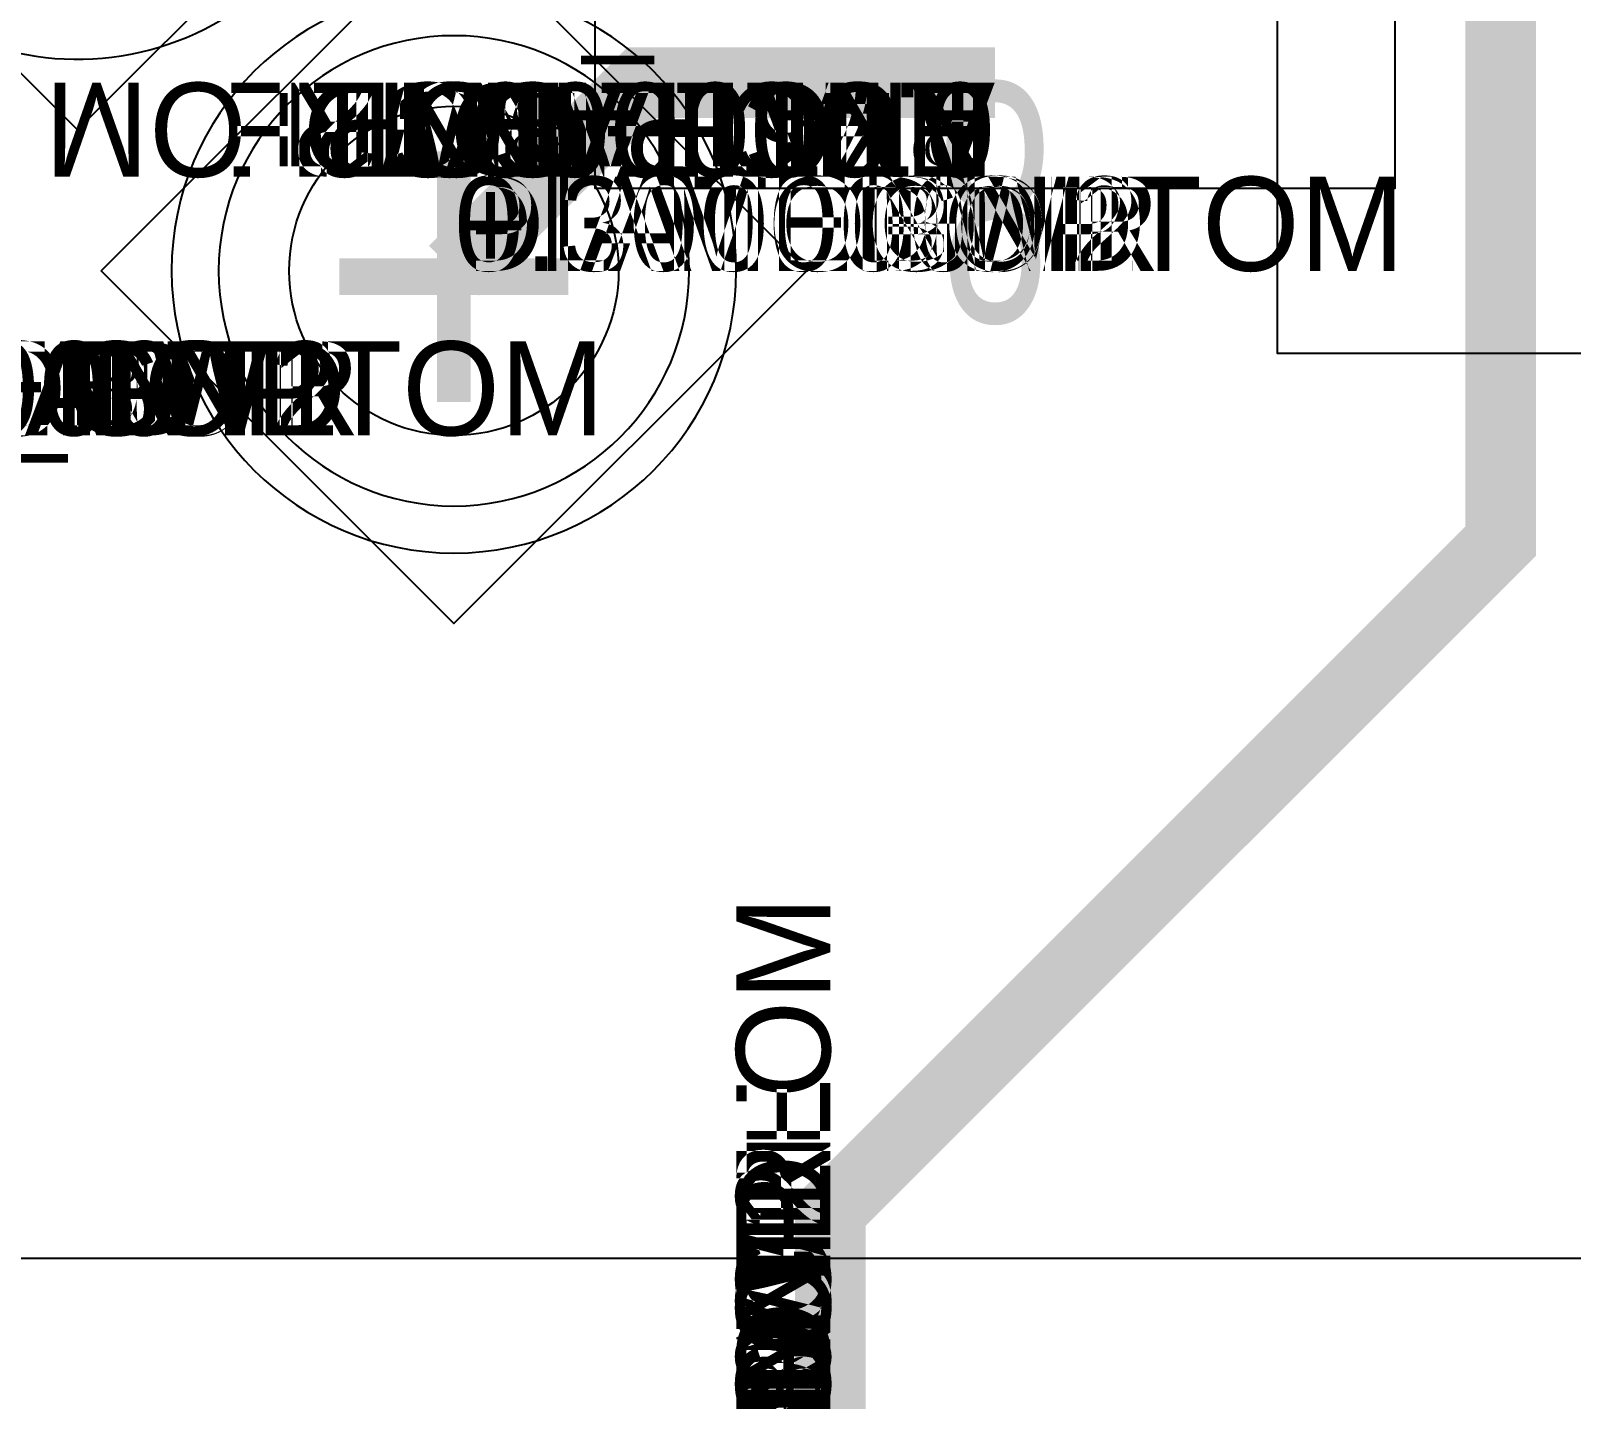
# Model space of a CAD drawing. Extents: x 0 to 323, y 0 to 320.
# Drawn here: x 30.051 to 33.325, y 75.551 to 78.46 of the extents above; entities that cross this region are included whole.
import ezdxf
from ezdxf.enums import TextEntityAlignment as Align

# ---------------------------------------------------------------- set-up
doc = ezdxf.new("R2010")
doc.units = 0
doc.header["$MEASUREMENT"] = 0
doc.layers.get('0').update_dxf_attribs({"linetype": 'CONTINUOUS'})
for name, color, linetype in [('CDN_FIGURES', 7, 'CONTINUOUS'), ('ETCH_BOTTOM', 7, 'CONTINUOUS'), ('ETCH_GND', 3, 'CONTINUOUS'), ('ETCH_INT1', 4, 'CONTINUOUS'), ('ETCH_INT2', 5, 'CONTINUOUS'), ('ETCH_PWR', 6, 'CONTINUOUS'), ('ETCH_TOP', 2, 'CONTINUOUS'), ('MANUFACTURING_NCLEGEND-1-6', 8, 'CONTINUOUS'), ('PACKAGE_GEOMETRY_ASSEMBLY_TOP', 11, 'CONTINUOUS'), ('PACKAGE_GEOMETRY_PIN_NUMBER', 9, 'CONTINUOUS')]:
    doc.layers.add(name, color=color, linetype=linetype)

# ---------------------------------------------------------------- blocks, each defined once
blk = doc.blocks.new('FIGURE_DIAMOND')
at = {"layer": 'CDN_FIGURES'}
blk.add_lwpolyline([(-0.5, 0), (0, 0.5), (0.5, 0), (0, -0.5)], close=True, dxfattribs=at)
blk = doc.blocks.new('PAD_INFO')
for tag in ['SHAPE_TYPE', 'PAD_HEIGHT', 'PAD_LAYER', 'PAD_TYPE', 'PAD_WIDTH']:
    blk.add_attdef(tag, (0, 0), '', height=0.2)
at = {"flags": 2}
blk.add_attdef('CDN_TYPE', (0, 0), '', height=0.2, dxfattribs=at)
blk = doc.blocks.new('DRILL_INFO')
at = {"flags": 2}
blk.add_attdef('CDN_TYPE', (0, 0), '', height=0.2, dxfattribs=at)
for tag in ['FSHAPE', 'FCHAR', 'DRILL_HEIGHT', 'DIAMETER', 'PLATED', 'DRILL_WIDTH']:
    blk.add_attdef(tag, (0, 0), '', height=0.2)
blk = doc.blocks.new('VIA0700X0300')
at = {"layer": 'ETCH_BOTTOM'}
blk.add_circle((0, 0), 0.35, dxfattribs=at)
at = {"layer": 'ETCH_GND'}
blk.add_circle((0, 0), 0.35, dxfattribs=at)
at = {"layer": 'ETCH_INT1'}
blk.add_circle((0, 0), 0.35, dxfattribs=at)
at = {"layer": 'ETCH_INT2'}
blk.add_circle((0, 0), 0.35, dxfattribs=at)
at = {"layer": 'ETCH_PWR'}
blk.add_circle((0, 0), 0.35, dxfattribs=at)
at = {"layer": 'ETCH_TOP'}
blk.add_circle((0, 0), 0.35, dxfattribs=at)
ref = blk.add_blockref('PAD_INFO', (0, 0))
ref.add_attrib('PAD_LAYER', 'ETCH_TOP', (0, 0), dxfattribs={"height": 0.2})
ref.add_attrib('SHAPE_TYPE', 'NULL', (0, 0), dxfattribs={"height": 0.2})
ref.add_attrib('PAD_TYPE', 'ANTIPAD', (0, 0), dxfattribs={"height": 0.2})
ref.add_attrib('PAD_WIDTH', '0.000000', (0, 0), dxfattribs={"height": 0.2})
ref.add_attrib('PAD_HEIGHT', '0.000000', (0, 0), dxfattribs={"height": 0.2})
ref = blk.add_blockref('PAD_INFO', (0, 0))
ref.add_attrib('PAD_LAYER', 'ETCH_GND', (0, 0), dxfattribs={"height": 0.2})
ref.add_attrib('SHAPE_TYPE', 'NULL', (0, 0), dxfattribs={"height": 0.2})
ref.add_attrib('PAD_TYPE', 'ANTIPAD', (0, 0), dxfattribs={"height": 0.2})
ref.add_attrib('PAD_WIDTH', '0.000000', (0, 0), dxfattribs={"height": 0.2})
ref.add_attrib('PAD_HEIGHT', '0.000000', (0, 0), dxfattribs={"height": 0.2})
ref = blk.add_blockref('PAD_INFO', (0, 0))
ref.add_attrib('PAD_LAYER', 'ETCH_INT1', (0, 0), dxfattribs={"height": 0.2})
ref.add_attrib('SHAPE_TYPE', 'NULL', (0, 0), dxfattribs={"height": 0.2})
ref.add_attrib('PAD_TYPE', 'ANTIPAD', (0, 0), dxfattribs={"height": 0.2})
ref.add_attrib('PAD_WIDTH', '0.000000', (0, 0), dxfattribs={"height": 0.2})
ref.add_attrib('PAD_HEIGHT', '0.000000', (0, 0), dxfattribs={"height": 0.2})
ref = blk.add_blockref('PAD_INFO', (0, 0))
ref.add_attrib('PAD_LAYER', 'ETCH_INT2', (0, 0), dxfattribs={"height": 0.2})
ref.add_attrib('SHAPE_TYPE', 'NULL', (0, 0), dxfattribs={"height": 0.2})
ref.add_attrib('PAD_TYPE', 'ANTIPAD', (0, 0), dxfattribs={"height": 0.2})
ref.add_attrib('PAD_WIDTH', '0.000000', (0, 0), dxfattribs={"height": 0.2})
ref.add_attrib('PAD_HEIGHT', '0.000000', (0, 0), dxfattribs={"height": 0.2})
ref = blk.add_blockref('PAD_INFO', (0, 0))
ref.add_attrib('PAD_LAYER', 'ETCH_PWR', (0, 0), dxfattribs={"height": 0.2})
ref.add_attrib('SHAPE_TYPE', 'NULL', (0, 0), dxfattribs={"height": 0.2})
ref.add_attrib('PAD_TYPE', 'ANTIPAD', (0, 0), dxfattribs={"height": 0.2})
ref.add_attrib('PAD_WIDTH', '0.000000', (0, 0), dxfattribs={"height": 0.2})
ref.add_attrib('PAD_HEIGHT', '0.000000', (0, 0), dxfattribs={"height": 0.2})
ref = blk.add_blockref('PAD_INFO', (0, 0))
ref.add_attrib('PAD_LAYER', 'ETCH_BOTTOM', (0, 0), dxfattribs={"height": 0.2})
ref.add_attrib('SHAPE_TYPE', 'NULL', (0, 0), dxfattribs={"height": 0.2})
ref.add_attrib('PAD_TYPE', 'ANTIPAD', (0, 0), dxfattribs={"height": 0.2})
ref.add_attrib('PAD_WIDTH', '0.000000', (0, 0), dxfattribs={"height": 0.2})
ref.add_attrib('PAD_HEIGHT', '0.000000', (0, 0), dxfattribs={"height": 0.2})
ref = blk.add_blockref('PAD_INFO', (0, 0))
ref.add_attrib('PAD_LAYER', 'ETCH_TOP', (0, 0), dxfattribs={"height": 0.2})
ref.add_attrib('SHAPE_TYPE', 'NULL', (0, 0), dxfattribs={"height": 0.2})
ref.add_attrib('PAD_TYPE', 'THERMAL', (0, 0), dxfattribs={"height": 0.2})
ref.add_attrib('PAD_WIDTH', '0.000000', (0, 0), dxfattribs={"height": 0.2})
ref.add_attrib('PAD_HEIGHT', '0.000000', (0, 0), dxfattribs={"height": 0.2})
ref = blk.add_blockref('PAD_INFO', (0, 0))
ref.add_attrib('PAD_LAYER', 'ETCH_GND', (0, 0), dxfattribs={"height": 0.2})
ref.add_attrib('SHAPE_TYPE', 'NULL', (0, 0), dxfattribs={"height": 0.2})
ref.add_attrib('PAD_TYPE', 'THERMAL', (0, 0), dxfattribs={"height": 0.2})
ref.add_attrib('PAD_WIDTH', '0.000000', (0, 0), dxfattribs={"height": 0.2})
ref.add_attrib('PAD_HEIGHT', '0.000000', (0, 0), dxfattribs={"height": 0.2})
ref = blk.add_blockref('PAD_INFO', (0, 0))
ref.add_attrib('PAD_LAYER', 'ETCH_INT1', (0, 0), dxfattribs={"height": 0.2})
ref.add_attrib('SHAPE_TYPE', 'NULL', (0, 0), dxfattribs={"height": 0.2})
ref.add_attrib('PAD_TYPE', 'THERMAL', (0, 0), dxfattribs={"height": 0.2})
ref.add_attrib('PAD_WIDTH', '0.000000', (0, 0), dxfattribs={"height": 0.2})
ref.add_attrib('PAD_HEIGHT', '0.000000', (0, 0), dxfattribs={"height": 0.2})
ref = blk.add_blockref('PAD_INFO', (0, 0))
ref.add_attrib('PAD_LAYER', 'ETCH_INT2', (0, 0), dxfattribs={"height": 0.2})
ref.add_attrib('SHAPE_TYPE', 'NULL', (0, 0), dxfattribs={"height": 0.2})
ref.add_attrib('PAD_TYPE', 'THERMAL', (0, 0), dxfattribs={"height": 0.2})
ref.add_attrib('PAD_WIDTH', '0.000000', (0, 0), dxfattribs={"height": 0.2})
ref.add_attrib('PAD_HEIGHT', '0.000000', (0, 0), dxfattribs={"height": 0.2})
ref = blk.add_blockref('PAD_INFO', (0, 0))
ref.add_attrib('PAD_LAYER', 'ETCH_PWR', (0, 0), dxfattribs={"height": 0.2})
ref.add_attrib('SHAPE_TYPE', 'NULL', (0, 0), dxfattribs={"height": 0.2})
ref.add_attrib('PAD_TYPE', 'THERMAL', (0, 0), dxfattribs={"height": 0.2})
ref.add_attrib('PAD_WIDTH', '0.000000', (0, 0), dxfattribs={"height": 0.2})
ref.add_attrib('PAD_HEIGHT', '0.000000', (0, 0), dxfattribs={"height": 0.2})
ref = blk.add_blockref('PAD_INFO', (0, 0))
ref.add_attrib('PAD_LAYER', 'ETCH_BOTTOM', (0, 0), dxfattribs={"height": 0.2})
ref.add_attrib('SHAPE_TYPE', 'NULL', (0, 0), dxfattribs={"height": 0.2})
ref.add_attrib('PAD_TYPE', 'THERMAL', (0, 0), dxfattribs={"height": 0.2})
ref.add_attrib('PAD_WIDTH', '0.000000', (0, 0), dxfattribs={"height": 0.2})
ref.add_attrib('PAD_HEIGHT', '0.000000', (0, 0), dxfattribs={"height": 0.2})
ref = blk.add_blockref('PAD_INFO', (0, 0))
ref.add_attrib('PAD_LAYER', 'ETCH_TOP', (0, 0), dxfattribs={"height": 0.2})
ref.add_attrib('SHAPE_TYPE', 'CIRCLE', (0, 0), dxfattribs={"height": 0.2})
ref.add_attrib('PAD_TYPE', 'REGULAR', (0, 0), dxfattribs={"height": 0.2})
ref.add_attrib('PAD_WIDTH', '0.700000', (0, 0), dxfattribs={"height": 0.2})
ref.add_attrib('PAD_HEIGHT', '0.700000', (0, 0), dxfattribs={"height": 0.2})
ref = blk.add_blockref('PAD_INFO', (0, 0))
ref.add_attrib('PAD_LAYER', 'ETCH_GND', (0, 0), dxfattribs={"height": 0.2})
ref.add_attrib('SHAPE_TYPE', 'CIRCLE', (0, 0), dxfattribs={"height": 0.2})
ref.add_attrib('PAD_TYPE', 'REGULAR', (0, 0), dxfattribs={"height": 0.2})
ref.add_attrib('PAD_WIDTH', '0.700000', (0, 0), dxfattribs={"height": 0.2})
ref.add_attrib('PAD_HEIGHT', '0.700000', (0, 0), dxfattribs={"height": 0.2})
ref = blk.add_blockref('PAD_INFO', (0, 0))
ref.add_attrib('PAD_LAYER', 'ETCH_INT1', (0, 0), dxfattribs={"height": 0.2})
ref.add_attrib('SHAPE_TYPE', 'CIRCLE', (0, 0), dxfattribs={"height": 0.2})
ref.add_attrib('PAD_TYPE', 'REGULAR', (0, 0), dxfattribs={"height": 0.2})
ref.add_attrib('PAD_WIDTH', '0.700000', (0, 0), dxfattribs={"height": 0.2})
ref.add_attrib('PAD_HEIGHT', '0.700000', (0, 0), dxfattribs={"height": 0.2})
ref = blk.add_blockref('PAD_INFO', (0, 0))
ref.add_attrib('PAD_LAYER', 'ETCH_INT2', (0, 0), dxfattribs={"height": 0.2})
ref.add_attrib('SHAPE_TYPE', 'CIRCLE', (0, 0), dxfattribs={"height": 0.2})
ref.add_attrib('PAD_TYPE', 'REGULAR', (0, 0), dxfattribs={"height": 0.2})
ref.add_attrib('PAD_WIDTH', '0.700000', (0, 0), dxfattribs={"height": 0.2})
ref.add_attrib('PAD_HEIGHT', '0.700000', (0, 0), dxfattribs={"height": 0.2})
ref = blk.add_blockref('PAD_INFO', (0, 0))
ref.add_attrib('PAD_LAYER', 'ETCH_PWR', (0, 0), dxfattribs={"height": 0.2})
ref.add_attrib('SHAPE_TYPE', 'CIRCLE', (0, 0), dxfattribs={"height": 0.2})
ref.add_attrib('PAD_TYPE', 'REGULAR', (0, 0), dxfattribs={"height": 0.2})
ref.add_attrib('PAD_WIDTH', '0.700000', (0, 0), dxfattribs={"height": 0.2})
ref.add_attrib('PAD_HEIGHT', '0.700000', (0, 0), dxfattribs={"height": 0.2})
ref = blk.add_blockref('PAD_INFO', (0, 0))
ref.add_attrib('PAD_LAYER', 'ETCH_BOTTOM', (0, 0), dxfattribs={"height": 0.2})
ref.add_attrib('SHAPE_TYPE', 'CIRCLE', (0, 0), dxfattribs={"height": 0.2})
ref.add_attrib('PAD_TYPE', 'REGULAR', (0, 0), dxfattribs={"height": 0.2})
ref.add_attrib('PAD_WIDTH', '0.700000', (0, 0), dxfattribs={"height": 0.2})
ref.add_attrib('PAD_HEIGHT', '0.700000', (0, 0), dxfattribs={"height": 0.2})
ref = blk.add_blockref('DRILL_INFO', (0, 0))
ref.add_attrib('DIAMETER', '0.300000', (0, 0), dxfattribs={"height": 0.2})
ref.add_attrib('PLATED', 'PLATED', (0, 0), dxfattribs={"height": 0.2})
ref.add_attrib('FSHAPE', 'DIAMOND', (0, 0), dxfattribs={"height": 0.2})
ref.add_attrib('FCHAR', '+', (0, 0), dxfattribs={"height": 0.2})
ref.add_attrib('DRILL_WIDTH', '1.500000', (0, 0), dxfattribs={"height": 0.2})
ref.add_attrib('DRILL_HEIGHT', '1.500000', (0, 0), dxfattribs={"height": 0.2})
for tag in ['CDN_TYPE', 'PIN']:
    blk.add_attdef(tag, (0, 0), '', height=0.2)
at = {"flags": 2}
for tag in ['PSTKNAME', 'BBV']:
    blk.add_attdef(tag, (0, 0), '', height=0.2, dxfattribs=at)
blk = doc.blocks.new('RC1000X1500TS')
ref = blk.add_blockref('PAD_INFO', (0, 0))
ref.add_attrib('PAD_LAYER', 'ETCH_TOP', (0, 0), dxfattribs={"height": 0.2})
ref.add_attrib('SHAPE_TYPE', 'NULL', (0, 0), dxfattribs={"height": 0.2})
ref.add_attrib('PAD_TYPE', 'ANTIPAD', (0, 0), dxfattribs={"height": 0.2})
ref.add_attrib('PAD_WIDTH', '0.000000', (0, 0), dxfattribs={"height": 0.2})
ref.add_attrib('PAD_HEIGHT', '0.000000', (0, 0), dxfattribs={"height": 0.2})
ref = blk.add_blockref('PAD_INFO', (0, 0))
ref.add_attrib('PAD_LAYER', 'ETCH_GND', (0, 0), dxfattribs={"height": 0.2})
ref.add_attrib('SHAPE_TYPE', 'NULL', (0, 0), dxfattribs={"height": 0.2})
ref.add_attrib('PAD_TYPE', 'ANTIPAD', (0, 0), dxfattribs={"height": 0.2})
ref.add_attrib('PAD_WIDTH', '0.000000', (0, 0), dxfattribs={"height": 0.2})
ref.add_attrib('PAD_HEIGHT', '0.000000', (0, 0), dxfattribs={"height": 0.2})
ref = blk.add_blockref('PAD_INFO', (0, 0))
ref.add_attrib('PAD_LAYER', 'ETCH_INT1', (0, 0), dxfattribs={"height": 0.2})
ref.add_attrib('SHAPE_TYPE', 'NULL', (0, 0), dxfattribs={"height": 0.2})
ref.add_attrib('PAD_TYPE', 'ANTIPAD', (0, 0), dxfattribs={"height": 0.2})
ref.add_attrib('PAD_WIDTH', '0.000000', (0, 0), dxfattribs={"height": 0.2})
ref.add_attrib('PAD_HEIGHT', '0.000000', (0, 0), dxfattribs={"height": 0.2})
ref = blk.add_blockref('PAD_INFO', (0, 0))
ref.add_attrib('PAD_LAYER', 'ETCH_INT2', (0, 0), dxfattribs={"height": 0.2})
ref.add_attrib('SHAPE_TYPE', 'NULL', (0, 0), dxfattribs={"height": 0.2})
ref.add_attrib('PAD_TYPE', 'ANTIPAD', (0, 0), dxfattribs={"height": 0.2})
ref.add_attrib('PAD_WIDTH', '0.000000', (0, 0), dxfattribs={"height": 0.2})
ref.add_attrib('PAD_HEIGHT', '0.000000', (0, 0), dxfattribs={"height": 0.2})
ref = blk.add_blockref('PAD_INFO', (0, 0))
ref.add_attrib('PAD_LAYER', 'ETCH_PWR', (0, 0), dxfattribs={"height": 0.2})
ref.add_attrib('SHAPE_TYPE', 'NULL', (0, 0), dxfattribs={"height": 0.2})
ref.add_attrib('PAD_TYPE', 'ANTIPAD', (0, 0), dxfattribs={"height": 0.2})
ref.add_attrib('PAD_WIDTH', '0.000000', (0, 0), dxfattribs={"height": 0.2})
ref.add_attrib('PAD_HEIGHT', '0.000000', (0, 0), dxfattribs={"height": 0.2})
ref = blk.add_blockref('PAD_INFO', (0, 0))
ref.add_attrib('PAD_LAYER', 'ETCH_BOTTOM', (0, 0), dxfattribs={"height": 0.2})
ref.add_attrib('SHAPE_TYPE', 'NULL', (0, 0), dxfattribs={"height": 0.2})
ref.add_attrib('PAD_TYPE', 'ANTIPAD', (0, 0), dxfattribs={"height": 0.2})
ref.add_attrib('PAD_WIDTH', '0.000000', (0, 0), dxfattribs={"height": 0.2})
ref.add_attrib('PAD_HEIGHT', '0.000000', (0, 0), dxfattribs={"height": 0.2})
ref = blk.add_blockref('PAD_INFO', (0, 0))
ref.add_attrib('PAD_LAYER', 'ETCH_TOP', (0, 0), dxfattribs={"height": 0.2})
ref.add_attrib('SHAPE_TYPE', 'NULL', (0, 0), dxfattribs={"height": 0.2})
ref.add_attrib('PAD_TYPE', 'THERMAL', (0, 0), dxfattribs={"height": 0.2})
ref.add_attrib('PAD_WIDTH', '0.000000', (0, 0), dxfattribs={"height": 0.2})
ref.add_attrib('PAD_HEIGHT', '0.000000', (0, 0), dxfattribs={"height": 0.2})
ref = blk.add_blockref('PAD_INFO', (0, 0))
ref.add_attrib('PAD_LAYER', 'ETCH_GND', (0, 0), dxfattribs={"height": 0.2})
ref.add_attrib('SHAPE_TYPE', 'NULL', (0, 0), dxfattribs={"height": 0.2})
ref.add_attrib('PAD_TYPE', 'THERMAL', (0, 0), dxfattribs={"height": 0.2})
ref.add_attrib('PAD_WIDTH', '0.000000', (0, 0), dxfattribs={"height": 0.2})
ref.add_attrib('PAD_HEIGHT', '0.000000', (0, 0), dxfattribs={"height": 0.2})
ref = blk.add_blockref('PAD_INFO', (0, 0))
ref.add_attrib('PAD_LAYER', 'ETCH_INT1', (0, 0), dxfattribs={"height": 0.2})
ref.add_attrib('SHAPE_TYPE', 'NULL', (0, 0), dxfattribs={"height": 0.2})
ref.add_attrib('PAD_TYPE', 'THERMAL', (0, 0), dxfattribs={"height": 0.2})
ref.add_attrib('PAD_WIDTH', '0.000000', (0, 0), dxfattribs={"height": 0.2})
ref.add_attrib('PAD_HEIGHT', '0.000000', (0, 0), dxfattribs={"height": 0.2})
ref = blk.add_blockref('PAD_INFO', (0, 0))
ref.add_attrib('PAD_LAYER', 'ETCH_INT2', (0, 0), dxfattribs={"height": 0.2})
ref.add_attrib('SHAPE_TYPE', 'NULL', (0, 0), dxfattribs={"height": 0.2})
ref.add_attrib('PAD_TYPE', 'THERMAL', (0, 0), dxfattribs={"height": 0.2})
ref.add_attrib('PAD_WIDTH', '0.000000', (0, 0), dxfattribs={"height": 0.2})
ref.add_attrib('PAD_HEIGHT', '0.000000', (0, 0), dxfattribs={"height": 0.2})
ref = blk.add_blockref('PAD_INFO', (0, 0))
ref.add_attrib('PAD_LAYER', 'ETCH_PWR', (0, 0), dxfattribs={"height": 0.2})
ref.add_attrib('SHAPE_TYPE', 'NULL', (0, 0), dxfattribs={"height": 0.2})
ref.add_attrib('PAD_TYPE', 'THERMAL', (0, 0), dxfattribs={"height": 0.2})
ref.add_attrib('PAD_WIDTH', '0.000000', (0, 0), dxfattribs={"height": 0.2})
ref.add_attrib('PAD_HEIGHT', '0.000000', (0, 0), dxfattribs={"height": 0.2})
ref = blk.add_blockref('PAD_INFO', (0, 0))
ref.add_attrib('PAD_LAYER', 'ETCH_BOTTOM', (0, 0), dxfattribs={"height": 0.2})
ref.add_attrib('SHAPE_TYPE', 'NULL', (0, 0), dxfattribs={"height": 0.2})
ref.add_attrib('PAD_TYPE', 'THERMAL', (0, 0), dxfattribs={"height": 0.2})
ref.add_attrib('PAD_WIDTH', '0.000000', (0, 0), dxfattribs={"height": 0.2})
ref.add_attrib('PAD_HEIGHT', '0.000000', (0, 0), dxfattribs={"height": 0.2})
ref = blk.add_blockref('PAD_INFO', (0, 0))
ref.add_attrib('PAD_LAYER', 'ETCH_GND', (0, 0), dxfattribs={"height": 0.2})
ref.add_attrib('SHAPE_TYPE', 'NULL', (0, 0), dxfattribs={"height": 0.2})
ref.add_attrib('PAD_TYPE', 'REGULAR', (0, 0), dxfattribs={"height": 0.2})
ref.add_attrib('PAD_WIDTH', '0.000000', (0, 0), dxfattribs={"height": 0.2})
ref.add_attrib('PAD_HEIGHT', '0.000000', (0, 0), dxfattribs={"height": 0.2})
ref = blk.add_blockref('PAD_INFO', (0, 0))
ref.add_attrib('PAD_LAYER', 'ETCH_INT1', (0, 0), dxfattribs={"height": 0.2})
ref.add_attrib('SHAPE_TYPE', 'NULL', (0, 0), dxfattribs={"height": 0.2})
ref.add_attrib('PAD_TYPE', 'REGULAR', (0, 0), dxfattribs={"height": 0.2})
ref.add_attrib('PAD_WIDTH', '0.000000', (0, 0), dxfattribs={"height": 0.2})
ref.add_attrib('PAD_HEIGHT', '0.000000', (0, 0), dxfattribs={"height": 0.2})
ref = blk.add_blockref('PAD_INFO', (0, 0))
ref.add_attrib('PAD_LAYER', 'ETCH_INT2', (0, 0), dxfattribs={"height": 0.2})
ref.add_attrib('SHAPE_TYPE', 'NULL', (0, 0), dxfattribs={"height": 0.2})
ref.add_attrib('PAD_TYPE', 'REGULAR', (0, 0), dxfattribs={"height": 0.2})
ref.add_attrib('PAD_WIDTH', '0.000000', (0, 0), dxfattribs={"height": 0.2})
ref.add_attrib('PAD_HEIGHT', '0.000000', (0, 0), dxfattribs={"height": 0.2})
ref = blk.add_blockref('PAD_INFO', (0, 0))
ref.add_attrib('PAD_LAYER', 'ETCH_PWR', (0, 0), dxfattribs={"height": 0.2})
ref.add_attrib('SHAPE_TYPE', 'NULL', (0, 0), dxfattribs={"height": 0.2})
ref.add_attrib('PAD_TYPE', 'REGULAR', (0, 0), dxfattribs={"height": 0.2})
ref.add_attrib('PAD_WIDTH', '0.000000', (0, 0), dxfattribs={"height": 0.2})
ref.add_attrib('PAD_HEIGHT', '0.000000', (0, 0), dxfattribs={"height": 0.2})
ref = blk.add_blockref('PAD_INFO', (0, 0))
ref.add_attrib('PAD_LAYER', 'ETCH_BOTTOM', (0, 0), dxfattribs={"height": 0.2})
ref.add_attrib('SHAPE_TYPE', 'NULL', (0, 0), dxfattribs={"height": 0.2})
ref.add_attrib('PAD_TYPE', 'REGULAR', (0, 0), dxfattribs={"height": 0.2})
ref.add_attrib('PAD_WIDTH', '0.000000', (0, 0), dxfattribs={"height": 0.2})
ref.add_attrib('PAD_HEIGHT', '0.000000', (0, 0), dxfattribs={"height": 0.2})
ref = blk.add_blockref('DRILL_INFO', (0, 0))
ref.add_attrib('DIAMETER', '0.000000', (0, 0), dxfattribs={"height": 0.2})
ref.add_attrib('PLATED', 'PLATED', (0, 0), dxfattribs={"height": 0.2})
ref.add_attrib('FSHAPE', 'NULL', (0, 0), dxfattribs={"height": 0.2})
ref.add_attrib('DRILL_WIDTH', '0.000000', (0, 0), dxfattribs={"height": 0.2})
ref.add_attrib('DRILL_HEIGHT', '0.000000', (0, 0), dxfattribs={"height": 0.2})
ref = blk.add_blockref('PAD_INFO', (0, 0))
ref.add_attrib('PAD_LAYER', 'ETCH_TOP', (0, 0), dxfattribs={"height": 0.2})
ref.add_attrib('SHAPE_TYPE', 'RECTANGLE', (0, 0), dxfattribs={"height": 0.2})
ref.add_attrib('PAD_TYPE', 'REGULAR', (0, 0), dxfattribs={"height": 0.2})
ref.add_attrib('PAD_WIDTH', '1.000000', (0, 0), dxfattribs={"height": 0.2})
ref.add_attrib('PAD_HEIGHT', '1.500000', (0, 0), dxfattribs={"height": 0.2})
for tag in ['CDN_TYPE', 'PIN']:
    blk.add_attdef(tag, (0, 0), '', height=0.2)
at = {"flags": 2}
for tag in ['PSTKNAME', 'BBV']:
    blk.add_attdef(tag, (0, 0), '', height=0.2, dxfattribs=at)
blk = doc.blocks.new('F56')
at = {"layer": 'ETCH_TOP'}
blk.add_blockref('RC1000X1500TS', (1.75, 0), dxfattribs=at)
at = {"flags": 2}
for tag in ['SYMBOL_TYPE', 'CDN_TYPE', 'REFDES']:
    blk.add_attdef(tag, (0, 0), '', height=0.2, dxfattribs=at)
blk = doc.blocks.new('RC1700X0450TS_NS')
at = {"layer": 'ETCH_TOP'}
blk.add_lwpolyline([(-0.85, -0.225), (-0.85, 0.225), (0.85, 0.225), (0.85, -0.225)], close=True, dxfattribs=at)
ref = blk.add_blockref('PAD_INFO', (0, 0))
ref.add_attrib('PAD_LAYER', 'ETCH_TOP', (0, 0), dxfattribs={"height": 0.2})
ref.add_attrib('SHAPE_TYPE', 'NULL', (0, 0), dxfattribs={"height": 0.2})
ref.add_attrib('PAD_TYPE', 'ANTIPAD', (0, 0), dxfattribs={"height": 0.2})
ref.add_attrib('PAD_WIDTH', '0.000000', (0, 0), dxfattribs={"height": 0.2})
ref.add_attrib('PAD_HEIGHT', '0.000000', (0, 0), dxfattribs={"height": 0.2})
ref = blk.add_blockref('PAD_INFO', (0, 0))
ref.add_attrib('PAD_LAYER', 'ETCH_GND', (0, 0), dxfattribs={"height": 0.2})
ref.add_attrib('SHAPE_TYPE', 'NULL', (0, 0), dxfattribs={"height": 0.2})
ref.add_attrib('PAD_TYPE', 'ANTIPAD', (0, 0), dxfattribs={"height": 0.2})
ref.add_attrib('PAD_WIDTH', '0.000000', (0, 0), dxfattribs={"height": 0.2})
ref.add_attrib('PAD_HEIGHT', '0.000000', (0, 0), dxfattribs={"height": 0.2})
ref = blk.add_blockref('PAD_INFO', (0, 0))
ref.add_attrib('PAD_LAYER', 'ETCH_INT1', (0, 0), dxfattribs={"height": 0.2})
ref.add_attrib('SHAPE_TYPE', 'NULL', (0, 0), dxfattribs={"height": 0.2})
ref.add_attrib('PAD_TYPE', 'ANTIPAD', (0, 0), dxfattribs={"height": 0.2})
ref.add_attrib('PAD_WIDTH', '0.000000', (0, 0), dxfattribs={"height": 0.2})
ref.add_attrib('PAD_HEIGHT', '0.000000', (0, 0), dxfattribs={"height": 0.2})
ref = blk.add_blockref('PAD_INFO', (0, 0))
ref.add_attrib('PAD_LAYER', 'ETCH_INT2', (0, 0), dxfattribs={"height": 0.2})
ref.add_attrib('SHAPE_TYPE', 'NULL', (0, 0), dxfattribs={"height": 0.2})
ref.add_attrib('PAD_TYPE', 'ANTIPAD', (0, 0), dxfattribs={"height": 0.2})
ref.add_attrib('PAD_WIDTH', '0.000000', (0, 0), dxfattribs={"height": 0.2})
ref.add_attrib('PAD_HEIGHT', '0.000000', (0, 0), dxfattribs={"height": 0.2})
ref = blk.add_blockref('PAD_INFO', (0, 0))
ref.add_attrib('PAD_LAYER', 'ETCH_PWR', (0, 0), dxfattribs={"height": 0.2})
ref.add_attrib('SHAPE_TYPE', 'NULL', (0, 0), dxfattribs={"height": 0.2})
ref.add_attrib('PAD_TYPE', 'ANTIPAD', (0, 0), dxfattribs={"height": 0.2})
ref.add_attrib('PAD_WIDTH', '0.000000', (0, 0), dxfattribs={"height": 0.2})
ref.add_attrib('PAD_HEIGHT', '0.000000', (0, 0), dxfattribs={"height": 0.2})
ref = blk.add_blockref('PAD_INFO', (0, 0))
ref.add_attrib('PAD_LAYER', 'ETCH_BOTTOM', (0, 0), dxfattribs={"height": 0.2})
ref.add_attrib('SHAPE_TYPE', 'NULL', (0, 0), dxfattribs={"height": 0.2})
ref.add_attrib('PAD_TYPE', 'ANTIPAD', (0, 0), dxfattribs={"height": 0.2})
ref.add_attrib('PAD_WIDTH', '0.000000', (0, 0), dxfattribs={"height": 0.2})
ref.add_attrib('PAD_HEIGHT', '0.000000', (0, 0), dxfattribs={"height": 0.2})
ref = blk.add_blockref('PAD_INFO', (0, 0))
ref.add_attrib('PAD_LAYER', 'ETCH_TOP', (0, 0), dxfattribs={"height": 0.2})
ref.add_attrib('SHAPE_TYPE', 'NULL', (0, 0), dxfattribs={"height": 0.2})
ref.add_attrib('PAD_TYPE', 'THERMAL', (0, 0), dxfattribs={"height": 0.2})
ref.add_attrib('PAD_WIDTH', '0.000000', (0, 0), dxfattribs={"height": 0.2})
ref.add_attrib('PAD_HEIGHT', '0.000000', (0, 0), dxfattribs={"height": 0.2})
ref = blk.add_blockref('PAD_INFO', (0, 0))
ref.add_attrib('PAD_LAYER', 'ETCH_GND', (0, 0), dxfattribs={"height": 0.2})
ref.add_attrib('SHAPE_TYPE', 'NULL', (0, 0), dxfattribs={"height": 0.2})
ref.add_attrib('PAD_TYPE', 'THERMAL', (0, 0), dxfattribs={"height": 0.2})
ref.add_attrib('PAD_WIDTH', '0.000000', (0, 0), dxfattribs={"height": 0.2})
ref.add_attrib('PAD_HEIGHT', '0.000000', (0, 0), dxfattribs={"height": 0.2})
ref = blk.add_blockref('PAD_INFO', (0, 0))
ref.add_attrib('PAD_LAYER', 'ETCH_INT1', (0, 0), dxfattribs={"height": 0.2})
ref.add_attrib('SHAPE_TYPE', 'NULL', (0, 0), dxfattribs={"height": 0.2})
ref.add_attrib('PAD_TYPE', 'THERMAL', (0, 0), dxfattribs={"height": 0.2})
ref.add_attrib('PAD_WIDTH', '0.000000', (0, 0), dxfattribs={"height": 0.2})
ref.add_attrib('PAD_HEIGHT', '0.000000', (0, 0), dxfattribs={"height": 0.2})
ref = blk.add_blockref('PAD_INFO', (0, 0))
ref.add_attrib('PAD_LAYER', 'ETCH_INT2', (0, 0), dxfattribs={"height": 0.2})
ref.add_attrib('SHAPE_TYPE', 'NULL', (0, 0), dxfattribs={"height": 0.2})
ref.add_attrib('PAD_TYPE', 'THERMAL', (0, 0), dxfattribs={"height": 0.2})
ref.add_attrib('PAD_WIDTH', '0.000000', (0, 0), dxfattribs={"height": 0.2})
ref.add_attrib('PAD_HEIGHT', '0.000000', (0, 0), dxfattribs={"height": 0.2})
ref = blk.add_blockref('PAD_INFO', (0, 0))
ref.add_attrib('PAD_LAYER', 'ETCH_PWR', (0, 0), dxfattribs={"height": 0.2})
ref.add_attrib('SHAPE_TYPE', 'NULL', (0, 0), dxfattribs={"height": 0.2})
ref.add_attrib('PAD_TYPE', 'THERMAL', (0, 0), dxfattribs={"height": 0.2})
ref.add_attrib('PAD_WIDTH', '0.000000', (0, 0), dxfattribs={"height": 0.2})
ref.add_attrib('PAD_HEIGHT', '0.000000', (0, 0), dxfattribs={"height": 0.2})
ref = blk.add_blockref('PAD_INFO', (0, 0))
ref.add_attrib('PAD_LAYER', 'ETCH_BOTTOM', (0, 0), dxfattribs={"height": 0.2})
ref.add_attrib('SHAPE_TYPE', 'NULL', (0, 0), dxfattribs={"height": 0.2})
ref.add_attrib('PAD_TYPE', 'THERMAL', (0, 0), dxfattribs={"height": 0.2})
ref.add_attrib('PAD_WIDTH', '0.000000', (0, 0), dxfattribs={"height": 0.2})
ref.add_attrib('PAD_HEIGHT', '0.000000', (0, 0), dxfattribs={"height": 0.2})
ref = blk.add_blockref('PAD_INFO', (0, 0))
ref.add_attrib('PAD_LAYER', 'ETCH_TOP', (0, 0), dxfattribs={"height": 0.2})
ref.add_attrib('SHAPE_TYPE', 'RECTANGLE', (0, 0), dxfattribs={"height": 0.2})
ref.add_attrib('PAD_TYPE', 'REGULAR', (0, 0), dxfattribs={"height": 0.2})
ref.add_attrib('PAD_WIDTH', '1.700000', (0, 0), dxfattribs={"height": 0.2})
ref.add_attrib('PAD_HEIGHT', '0.450000', (0, 0), dxfattribs={"height": 0.2})
ref = blk.add_blockref('PAD_INFO', (0, 0))
ref.add_attrib('PAD_LAYER', 'ETCH_GND', (0, 0), dxfattribs={"height": 0.2})
ref.add_attrib('SHAPE_TYPE', 'NULL', (0, 0), dxfattribs={"height": 0.2})
ref.add_attrib('PAD_TYPE', 'REGULAR', (0, 0), dxfattribs={"height": 0.2})
ref.add_attrib('PAD_WIDTH', '0.000000', (0, 0), dxfattribs={"height": 0.2})
ref.add_attrib('PAD_HEIGHT', '0.000000', (0, 0), dxfattribs={"height": 0.2})
ref = blk.add_blockref('PAD_INFO', (0, 0))
ref.add_attrib('PAD_LAYER', 'ETCH_INT1', (0, 0), dxfattribs={"height": 0.2})
ref.add_attrib('SHAPE_TYPE', 'NULL', (0, 0), dxfattribs={"height": 0.2})
ref.add_attrib('PAD_TYPE', 'REGULAR', (0, 0), dxfattribs={"height": 0.2})
ref.add_attrib('PAD_WIDTH', '0.000000', (0, 0), dxfattribs={"height": 0.2})
ref.add_attrib('PAD_HEIGHT', '0.000000', (0, 0), dxfattribs={"height": 0.2})
ref = blk.add_blockref('PAD_INFO', (0, 0))
ref.add_attrib('PAD_LAYER', 'ETCH_INT2', (0, 0), dxfattribs={"height": 0.2})
ref.add_attrib('SHAPE_TYPE', 'NULL', (0, 0), dxfattribs={"height": 0.2})
ref.add_attrib('PAD_TYPE', 'REGULAR', (0, 0), dxfattribs={"height": 0.2})
ref.add_attrib('PAD_WIDTH', '0.000000', (0, 0), dxfattribs={"height": 0.2})
ref.add_attrib('PAD_HEIGHT', '0.000000', (0, 0), dxfattribs={"height": 0.2})
ref = blk.add_blockref('PAD_INFO', (0, 0))
ref.add_attrib('PAD_LAYER', 'ETCH_PWR', (0, 0), dxfattribs={"height": 0.2})
ref.add_attrib('SHAPE_TYPE', 'NULL', (0, 0), dxfattribs={"height": 0.2})
ref.add_attrib('PAD_TYPE', 'REGULAR', (0, 0), dxfattribs={"height": 0.2})
ref.add_attrib('PAD_WIDTH', '0.000000', (0, 0), dxfattribs={"height": 0.2})
ref.add_attrib('PAD_HEIGHT', '0.000000', (0, 0), dxfattribs={"height": 0.2})
ref = blk.add_blockref('PAD_INFO', (0, 0))
ref.add_attrib('PAD_LAYER', 'ETCH_BOTTOM', (0, 0), dxfattribs={"height": 0.2})
ref.add_attrib('SHAPE_TYPE', 'NULL', (0, 0), dxfattribs={"height": 0.2})
ref.add_attrib('PAD_TYPE', 'REGULAR', (0, 0), dxfattribs={"height": 0.2})
ref.add_attrib('PAD_WIDTH', '0.000000', (0, 0), dxfattribs={"height": 0.2})
ref.add_attrib('PAD_HEIGHT', '0.000000', (0, 0), dxfattribs={"height": 0.2})
ref = blk.add_blockref('DRILL_INFO', (0, 0))
ref.add_attrib('DIAMETER', '0.000000', (0, 0), dxfattribs={"height": 0.2})
ref.add_attrib('PLATED', 'PLATED', (0, 0), dxfattribs={"height": 0.2})
ref.add_attrib('FSHAPE', 'NULL', (0, 0), dxfattribs={"height": 0.2})
ref.add_attrib('DRILL_WIDTH', '0.000000', (0, 0), dxfattribs={"height": 0.2})
ref.add_attrib('DRILL_HEIGHT', '0.000000', (0, 0), dxfattribs={"height": 0.2})
for tag in ['CDN_TYPE', 'PIN']:
    blk.add_attdef(tag, (0, 0), '', height=0.2)
at = {"flags": 2}
for tag in ['PSTKNAME', 'BBV']:
    blk.add_attdef(tag, (0, 0), '', height=0.2, dxfattribs=at)
blk = doc.blocks.new('F28')
at = {"layer": 'PACKAGE_GEOMETRY_ASSEMBLY_TOP'}
blk.add_lwpolyline([(0.6, -2.525), (3.7, -2.525), (3.7, 0.575), (0.6, 0.575)], close=True, dxfattribs=at)
at = {"layer": 'ETCH_TOP'}
blk.add_blockref('RC1700X0450TS_NS', (4.3, 0), dxfattribs=at)
at = {"flags": 2}
for tag in ['SYMBOL_TYPE', 'CDN_TYPE', 'REFDES']:
    blk.add_attdef(tag, (0, 0), '', height=0.2, dxfattribs=at)

msp = doc.modelspace()

# ---------------------------------------------------------------- linework, layer by layer
at = {"layer": 'ETCH_BOTTOM'}
for points in [[(70.3256, 87.0268), (56.0492, 72.7504), (56.0293, 72.7497, 0.207983), (55.5973, 72.5439), (55.5973, 72.5439, -0.434592), (55.4491, 72.5388), (52.1378, 75.8501), (27.976, 75.8501, -0.713888), (27.9137, 76.0315, 0.471984), (27.9389, 76.9577, -0.434592), (27.9338, 77.1059), (29.3778, 78.5499)], [(29.7668, 78.5382, 1.065219), (30.472, 79.5064)]]:
    msp.add_lwpolyline(points, format="xyb", dxfattribs=at)
msp.add_lwpolyline([(30.95, 78.5501, 1), (30.95, 77.3499, 1)], format="xyb", close=True, dxfattribs=at)
at = {"layer": 'ETCH_GND'}
msp.add_lwpolyline([(31.4501, 77.95, 1), (30.4499, 77.95, 1)], format="xyb", close=True, dxfattribs=at)
at = {"layer": 'ETCH_INT1'}
msp.add_lwpolyline([(31.4501, 77.95, 1), (30.4499, 77.95, 1)], format="xyb", close=True, dxfattribs=at)
at = {"layer": 'ETCH_INT2'}
msp.add_lwpolyline([(31.4501, 77.95, 1), (30.4499, 77.95, 1)], format="xyb", close=True, dxfattribs=at)
at = {"layer": 'ETCH_TOP'}
for points in [[(31.75, 74.6, 0.15, 0.15, 0), (31.75, 75.95, 0.15, 0.15, 0), (33.175, 77.375, 0.15, 0.15, 0), (33.175, 78.6682, 0.15, 0.15, 0), (32.7432, 79.1, 0.15, 0.15, 0), (32.2, 79.1, 0.15, 0.15, 0), (32.1, 79, 0.15, 0.15, 0)], [(32.1, 78.35, 0.15, 0.15, 0), (31.35, 78.35, 0.15, 0.15, 0), (30.95, 77.95, 0.15, 0.15, 0)]]:
    msp.add_lwpolyline(points, format="xyseb", dxfattribs=at)

# ---------------------------------------------------------------- block references
for name, p, rotation in [('F28', (36.4, 78.35), 180), ('F56', (31.75, 72.85), 90)]:
    msp.add_blockref(name, p, dxfattribs=dict(rotation=rotation))
for p in [(30.95, 77.95), (29.25, 77.6)]:
    msp.add_blockref('VIA0700X0300', p, dxfattribs=at)
at = {"layer": 'MANUFACTURING_NCLEGEND-1-6', "xscale": 1.5, "yscale": 1.5}
for p in [(30.15, 79), (30.95, 77.95)]:
    msp.add_blockref('FIGURE_DIAMOND', p, dxfattribs=at)

# ---------------------------------------------------------------- texts
at = {"layer": 'MANUFACTURING_NCLEGEND-1-6'}
msp.add_text('+', height=0.75, dxfattribs=at).set_placement((30.95, 77.95), align=Align.MIDDLE_CENTER)
at = {"layer": 'PACKAGE_GEOMETRY_PIN_NUMBER', "width": 0.649606}
msp.add_text('8', height=0.508, rotation=180, dxfattribs=at).set_placement((32.1, 78.35), align=Align.CENTER)

doc.saveas('drawing.dxf')
